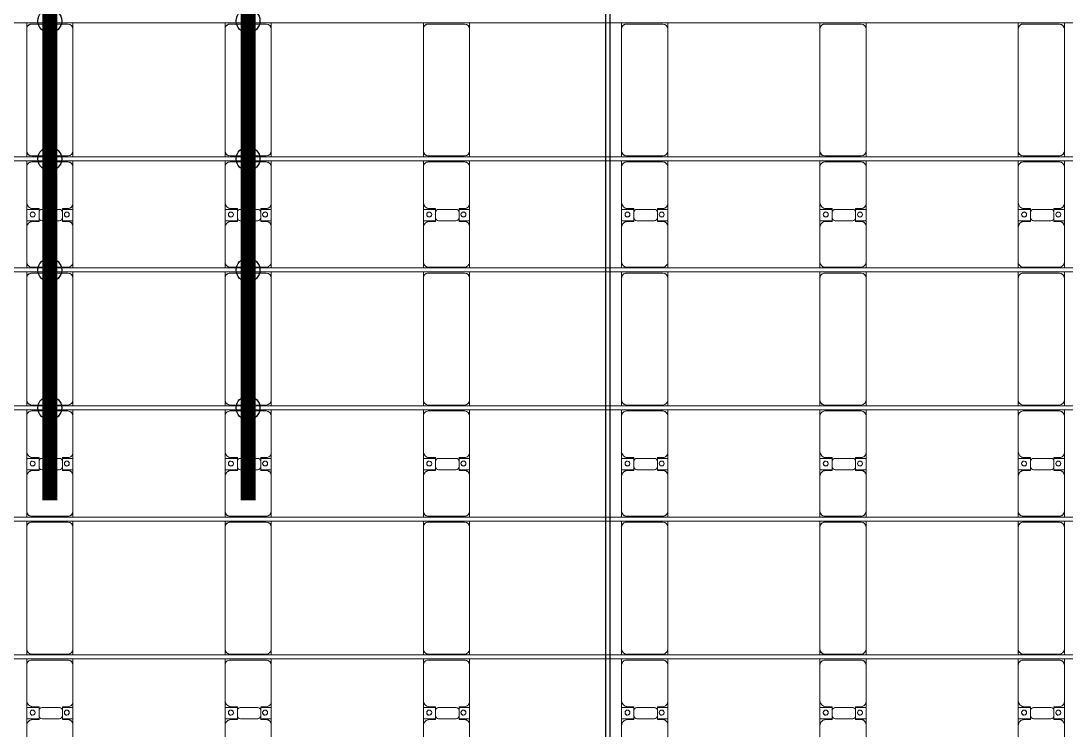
# Model space of a CAD drawing. Header units: millimetres. Extents: x -147246 to 112336, y -213734 to -86506.
# Drawn here: x -116406 to -105864, y -110382 to -103235 of the extents above; entities that cross this region are included whole.
import ezdxf

# ---------------------------------------------------------------- set-up
doc = ezdxf.new("R2010")
doc.units = ezdxf.units.MM
doc.layers.add('A-GENM', color=13, linetype='Continuous', lineweight=9)
doc.layers.add('S-BEAM', color=12, linetype='Continuous', lineweight=9)
doc.layers.add('GC-HOP 40x60 GIA CUONG', color=1, linetype='Continuous')

# ---------------------------------------------------------------- blocks, each defined once
blk = doc.blocks.new('Dai phao do pin - DẢI PHAO ĐỠ PIN-29796-BỐ TRÍ KHUNG KẾT CẤU BÈ PIN 05')
at = {"layer": 'A-GENM', "color": 7}
for p, q in [((6849, 223), (6910, 223)), ((8140, 223), (6910, 223)), ((8140, 223), (8199, 223)), ((8239, 223), (8300, 223)), ((8670, 223), (8300, 223)), ((8670, 223), (8842, 223)), ((8728, 223), (8900, 223)), ((8728, 118), (8728, 223)), ((8842, 223), (8842, 118)), ((9260, 223), (8900, 223)), ((9260, 223), (9319, 223)), ((9359, 223), (9420, 223)), ((10650, 223), (9420, 223)), ((10650, 223), (10709, 223)), ((10749, 223), (10810, 223)), ((11180, 223), (10810, 223)), ((11180, 223), (11352, 223)), ((11238, 223), (11410, 223)), ((11238, 118), (11238, 223)), ((11352, 223), (11352, 118)), ((11770, 223), (11410, 223)), ((11770, 223), (11829, 223)), ((11869, 223), (11930, 223)), ((13160, 223), (11930, 223)), ((13160, 223), (13219, 223)), ((13259, 223), (13320, 223)), ((13690, 223), (13320, 223)), ((13690, 223), (13862, 223)), ((13748, 223), (13920, 223)), ((13748, 118), (13748, 223)), ((13862, 223), (13862, 118)), ((14280, 223), (13920, 223)), ((6860, 173), (6860, -192)), ((8190, -192), (8190, 173)), ((8250, 173), (8250, -192)), ((8720, 118), (8720, 173)), ((8812, 118), (8720, 118)), ((8850, 118), (8758, 118)), ((8850, 173), (8850, 118)), ((9310, -192), (9310, 173)), ((9370, 173), (9370, -192)), ((10700, -192), (10700, 173)), ((10760, 173), (10760, -192)), ((11230, 118), (11230, 173)), ((11322, 118), (11230, 118)), ((11360, 118), (11268, 118)), ((11360, 173), (11360, 118)), ((11820, -192), (11820, 173)), ((11880, 173), (11880, -192)), ((13210, -192), (13210, 173)), ((13270, 173), (13270, -192)), ((13740, 118), (13740, 173)), ((13832, 118), (13740, 118)), ((13870, 118), (13778, 118)), ((13870, 173), (13870, 118)), ((8728, 88), (8728, -88)), ((8842, -88), (8842, 88)), ((11238, 88), (11238, -88)), ((11352, -88), (11352, 88)), ((13748, 88), (13748, -88)), ((13862, -88), (13862, 88)), ((8720, -182), (8720, -118)), ((8720, -118), (8812, -118)), ((8728, -242), (8728, -118)), ((8758, -118), (8850, -118)), ((8842, -118), (8842, -242)), ((8850, -118), (8850, -182)), ((11230, -182), (11230, -118)), ((11230, -118), (11322, -118)), ((11238, -242), (11238, -118)), ((11268, -118), (11360, -118)), ((11352, -118), (11352, -242)), ((11360, -118), (11360, -182)), ((13740, -182), (13740, -118)), ((13740, -118), (13832, -118)), ((13748, -242), (13748, -118)), ((13778, -118), (13870, -118)), ((13862, -118), (13862, -242)), ((13870, -118), (13870, -182)), ((6910, -242), (6849, -242)), ((6910, -242), (8140, -242)), ((8199, -242), (8140, -242)), ((8300, -242), (8239, -242)), ((8300, -242), (8660, -242)), ((8842, -242), (8660, -242)), ((8910, -242), (8728, -242)), ((8910, -242), (9260, -242)), ((9319, -242), (9260, -242)), ((9420, -242), (9359, -242)), ((9420, -242), (10650, -242)), ((10709, -242), (10650, -242)), ((10810, -242), (10749, -242)), ((10810, -242), (11170, -242)), ((11352, -242), (11170, -242)), ((11420, -242), (11238, -242)), ((11420, -242), (11770, -242)), ((11829, -242), (11770, -242)), ((11930, -242), (11869, -242)), ((11930, -242), (13160, -242)), ((13219, -242), (13160, -242)), ((13320, -242), (13259, -242)), ((13320, -242), (13680, -242)), ((13862, -242), (13680, -242)), ((13930, -242), (13748, -242)), ((13930, -242), (14280, -242))]:
    blk.add_line(p, q, dxfattribs=at)
for centre, radius, start, end in [((6910, 173), 50, 90, 180), ((6910, 173), 50, 90, 180), ((8140, 173), 50, 0, 90), ((8140, 173), 50, 45, 90), ((8300, 173), 50, 90, 180), ((8670, 173), 50, 0, 90), ((8900, 173), 50, 90, 180), ((9260, 173), 50, 360, 90), ((9420, 173), 50, 90, 180), ((9420, 173), 50, 90, 180), ((10650, 173), 50, 0, 90), ((10650, 173), 50, 45, 90), ((10810, 173), 50, 90, 180), ((11180, 173), 50, 360, 90), ((11410, 173), 50, 90, 180), ((11770, 173), 50, 0, 90), ((11930, 173), 50, 90, 180), ((11930, 173), 50, 90, 180), ((13160, 173), 50, 0, 90), ((13160, 173), 50, 45, 90), ((13320, 173), 50, 90, 180), ((13690, 173), 50, 360, 90), ((13920, 173), 50, 90, 180), ((8300, 173), 50, 135, 180), ((8670, 173), 50, 0, 45), ((8758, 88), 30, 90, 180), ((8779, 162), 25, 0, 180), ((8779, 162), 25, 180, 360), ((8781, 162), 25, 0, 180), ((8781, 162), 25, 180, 360), ((8812, 88), 30, 0, 90), ((8900, 173), 50, 135, 180), ((9260, 173), 50, 0, 45), ((10810, 173), 50, 135, 180), ((11180, 173), 50, 360, 45), ((11268, 88), 30, 90, 180), ((11289, 162), 25, 0, 180), ((11289, 162), 25, 180, 0), ((11291, 162), 25, 0, 180), ((11291, 162), 25, 180, 0), ((11322, 88), 30, 0, 90), ((11410, 173), 50, 135, 180), ((11770, 173), 50, 0, 45), ((13320, 173), 50, 135, 180), ((13690, 173), 50, 360, 45), ((13778, 88), 30, 90, 180), ((13799, 162), 25, 0, 180), ((13799, 162), 25, 180, 0), ((13801, 162), 25, 360, 180), ((13801, 162), 25, 180, 360), ((13832, 88), 30, 0, 90), ((13920, 173), 50, 135, 180), ((8758, -88), 30, 180, 270), ((8812, -88), 30, 270, 360), ((11268, -88), 30, 180, 270), ((11322, -88), 30, 270, 360), ((13778, -88), 30, 180, 270), ((13832, -88), 30, 270, 0), ((6910, -192), 50, 180, 270), ((6910, -192), 50, 180, 255), ((8140, -192), 50, 270, 0), ((8140, -192), 50, 270, 345), ((8300, -192), 50, 180, 270), ((8300, -192), 50, 180, 225), ((8660, -182), 60, 270, 0), ((8660, -182), 60, 330, 0), ((8779, -183), 25, 0, 180), ((8779, -183), 25, 180, 0), ((8781, -183), 25, 0, 180), ((8781, -183), 25, 180, 0), ((8910, -182), 60, 180, 270), ((8910, -182), 60, 180, 210), ((9260, -192), 50, 270, 360), ((9260, -192), 50, 315, 0), ((9420, -192), 50, 180, 270), ((9420, -192), 50, 180, 255), ((10650, -192), 50, 270, 0), ((10650, -192), 50, 270, 345), ((10810, -192), 50, 180, 270), ((10810, -192), 50, 180, 225), ((11170, -182), 60, 270, 360), ((11170, -182), 60, 330, 360), ((11289, -183), 25, 360, 180), ((11289, -183), 25, 180, 0), ((11291, -183), 25, 360, 180), ((11291, -183), 25, 180, 360), ((11420, -182), 60, 180, 270), ((11420, -182), 60, 180, 210), ((11770, -192), 50, 270, 0), ((11770, -192), 50, 315, 0), ((11930, -192), 50, 180, 270), ((11930, -192), 50, 180, 255), ((13160, -192), 50, 270, 0), ((13160, -192), 50, 270, 345), ((13320, -192), 50, 180, 270), ((13320, -192), 50, 180, 225), ((13680, -182), 60, 270, 360), ((13680, -182), 60, 330, 360), ((13799, -183), 25, 0, 180), ((13799, -183), 25, 180, 0), ((13801, -183), 25, 360, 180), ((13801, -183), 25, 180, 0), ((13930, -182), 60, 180, 270), ((13930, -182), 60, 180, 210)]:
    blk.add_arc(centre, radius, start, end, dxfattribs=at)
blk = doc.blocks.new('Dai phao do pin - DẢI PHAO ĐỠ PIN-29827-BỐ TRÍ KHUNG KẾT CẤU BÈ PIN 05')
at = {"layer": 'A-GENM', "color": 7}
for p, q in [((6849, 223), (6910, 223)), ((8140, 223), (6910, 223)), ((8140, 223), (8199, 223)), ((8239, 223), (8300, 223)), ((8670, 223), (8300, 223)), ((8670, 223), (8842, 223)), ((8728, 223), (8900, 223)), ((8728, 118), (8728, 223)), ((8842, 223), (8842, 118)), ((9260, 223), (8900, 223)), ((9260, 223), (9319, 223)), ((9359, 223), (9420, 223)), ((10650, 223), (9420, 223)), ((10650, 223), (10709, 223)), ((10749, 223), (10810, 223)), ((11180, 223), (10810, 223)), ((11180, 223), (11352, 223)), ((11238, 223), (11410, 223)), ((11238, 118), (11238, 223)), ((11352, 223), (11352, 118)), ((11770, 223), (11410, 223)), ((11770, 223), (11829, 223)), ((11869, 223), (11930, 223)), ((13160, 223), (11930, 223)), ((13160, 223), (13219, 223)), ((13259, 223), (13320, 223)), ((13690, 223), (13320, 223)), ((13690, 223), (13862, 223)), ((13748, 223), (13920, 223)), ((13748, 118), (13748, 223)), ((13862, 223), (13862, 118)), ((14280, 223), (13920, 223)), ((6860, 173), (6860, -192)), ((8190, -192), (8190, 173)), ((8250, 173), (8250, -192)), ((8720, 118), (8720, 173)), ((8812, 118), (8720, 118)), ((8850, 118), (8758, 118)), ((8850, 173), (8850, 118)), ((9310, -192), (9310, 173)), ((9370, 173), (9370, -192)), ((10700, -192), (10700, 173)), ((10760, 173), (10760, -192)), ((11230, 118), (11230, 173)), ((11322, 118), (11230, 118)), ((11360, 118), (11268, 118)), ((11360, 173), (11360, 118)), ((11820, -192), (11820, 173)), ((11880, 173), (11880, -192)), ((13210, -192), (13210, 173)), ((13270, 173), (13270, -192)), ((13740, 118), (13740, 173)), ((13832, 118), (13740, 118)), ((13870, 118), (13778, 118)), ((13870, 173), (13870, 118)), ((8728, 88), (8728, -88)), ((8842, -88), (8842, 88)), ((11238, 88), (11238, -88)), ((11352, -88), (11352, 88)), ((13748, 88), (13748, -88)), ((13862, -88), (13862, 88)), ((8720, -182), (8720, -118)), ((8720, -118), (8812, -118)), ((8728, -242), (8728, -118)), ((8758, -118), (8850, -118)), ((8842, -118), (8842, -242)), ((8850, -118), (8850, -182)), ((11230, -182), (11230, -118)), ((11230, -118), (11322, -118)), ((11238, -242), (11238, -118)), ((11268, -118), (11360, -118)), ((11352, -118), (11352, -242)), ((11360, -118), (11360, -182)), ((13740, -182), (13740, -118)), ((13740, -118), (13832, -118)), ((13748, -242), (13748, -118)), ((13778, -118), (13870, -118)), ((13862, -118), (13862, -242)), ((13870, -118), (13870, -182)), ((6910, -242), (6849, -242)), ((6910, -242), (8140, -242)), ((8199, -242), (8140, -242)), ((8300, -242), (8239, -242)), ((8300, -242), (8660, -242)), ((8842, -242), (8660, -242)), ((8910, -242), (8728, -242)), ((8910, -242), (9260, -242)), ((9319, -242), (9260, -242)), ((9420, -242), (9359, -242)), ((9420, -242), (10650, -242)), ((10709, -242), (10650, -242)), ((10810, -242), (10749, -242)), ((10810, -242), (11170, -242)), ((11352, -242), (11170, -242)), ((11420, -242), (11238, -242)), ((11420, -242), (11770, -242)), ((11829, -242), (11770, -242)), ((11930, -242), (11869, -242)), ((11930, -242), (13160, -242)), ((13219, -242), (13160, -242)), ((13320, -242), (13259, -242)), ((13320, -242), (13680, -242)), ((13862, -242), (13680, -242)), ((13930, -242), (13748, -242)), ((13930, -242), (14280, -242))]:
    blk.add_line(p, q, dxfattribs=at)
for centre, radius, start, end in [((6910, 173), 50, 90, 180), ((6910, 173), 50, 90, 180), ((8140, 173), 50, 0, 90), ((8140, 173), 50, 45, 90), ((8300, 173), 50, 90, 180), ((8670, 173), 50, 0, 90), ((8900, 173), 50, 90, 180), ((9260, 173), 50, 360, 90), ((9420, 173), 50, 90, 180), ((9420, 173), 50, 90, 180), ((10650, 173), 50, 0, 90), ((10650, 173), 50, 45, 90), ((10810, 173), 50, 90, 180), ((11180, 173), 50, 360, 90), ((11410, 173), 50, 90, 180), ((11770, 173), 50, 0, 90), ((11930, 173), 50, 90, 180), ((11930, 173), 50, 90, 180), ((13160, 173), 50, 0, 90), ((13160, 173), 50, 45, 90), ((13320, 173), 50, 90, 180), ((13690, 173), 50, 360, 90), ((13920, 173), 50, 90, 180), ((8300, 173), 50, 135, 180), ((8670, 173), 50, 0, 45), ((8758, 88), 30, 90, 180), ((8779, 162), 25, 0, 180), ((8779, 162), 25, 180, 360), ((8781, 162), 25, 0, 180), ((8781, 162), 25, 180, 360), ((8812, 88), 30, 0, 90), ((8900, 173), 50, 135, 180), ((9260, 173), 50, 0, 45), ((10810, 173), 50, 135, 180), ((11180, 173), 50, 360, 45), ((11268, 88), 30, 90, 180), ((11289, 162), 25, 0, 180), ((11289, 162), 25, 180, 0), ((11291, 162), 25, 0, 180), ((11291, 162), 25, 180, 0), ((11322, 88), 30, 0, 90), ((11410, 173), 50, 135, 180), ((11770, 173), 50, 0, 45), ((13320, 173), 50, 135, 180), ((13690, 173), 50, 360, 45), ((13778, 88), 30, 90, 180), ((13799, 162), 25, 0, 180), ((13799, 162), 25, 180, 0), ((13801, 162), 25, 360, 180), ((13801, 162), 25, 180, 360), ((13832, 88), 30, 0, 90), ((13920, 173), 50, 135, 180), ((8758, -88), 30, 180, 270), ((8812, -88), 30, 270, 360), ((11268, -88), 30, 180, 270), ((11322, -88), 30, 270, 360), ((13778, -88), 30, 180, 270), ((13832, -88), 30, 270, 0), ((6910, -192), 50, 180, 270), ((6910, -192), 50, 180, 255), ((8140, -192), 50, 270, 0), ((8140, -192), 50, 270, 345), ((8300, -192), 50, 180, 270), ((8300, -192), 50, 180, 225), ((8660, -182), 60, 270, 0), ((8660, -182), 60, 330, 0), ((8779, -183), 25, 0, 180), ((8779, -183), 25, 180, 0), ((8781, -183), 25, 0, 180), ((8781, -183), 25, 180, 0), ((8910, -182), 60, 180, 270), ((8910, -182), 60, 180, 210), ((9260, -192), 50, 270, 360), ((9260, -192), 50, 315, 0), ((9420, -192), 50, 180, 270), ((9420, -192), 50, 180, 255), ((10650, -192), 50, 270, 0), ((10650, -192), 50, 270, 345), ((10810, -192), 50, 180, 270), ((10810, -192), 50, 180, 225), ((11170, -182), 60, 270, 360), ((11170, -182), 60, 330, 360), ((11289, -183), 25, 360, 180), ((11289, -183), 25, 180, 0), ((11291, -183), 25, 360, 180), ((11291, -183), 25, 180, 360), ((11420, -182), 60, 180, 270), ((11420, -182), 60, 180, 210), ((11770, -192), 50, 270, 0), ((11770, -192), 50, 315, 0), ((11930, -192), 50, 180, 270), ((11930, -192), 50, 180, 255), ((13160, -192), 50, 270, 0), ((13160, -192), 50, 270, 345), ((13320, -192), 50, 180, 270), ((13320, -192), 50, 180, 225), ((13680, -182), 60, 270, 360), ((13680, -182), 60, 330, 360), ((13799, -183), 25, 0, 180), ((13799, -183), 25, 180, 0), ((13801, -183), 25, 360, 180), ((13801, -183), 25, 180, 0), ((13930, -182), 60, 180, 270), ((13930, -182), 60, 180, 210)]:
    blk.add_arc(centre, radius, start, end, dxfattribs=at)
blk = doc.blocks.new('Dai phao do pin - DẢI PHAO ĐỠ PIN-29858-BỐ TRÍ KHUNG KẾT CẤU BÈ PIN 05')
at = {"layer": 'A-GENM', "color": 7}
for p, q in [((6849, 223), (6910, 223)), ((8140, 223), (6910, 223)), ((8140, 223), (8199, 223)), ((8239, 223), (8300, 223)), ((8670, 223), (8300, 223)), ((8670, 223), (8842, 223)), ((8728, 223), (8900, 223)), ((8728, 118), (8728, 223)), ((8842, 223), (8842, 118)), ((9260, 223), (8900, 223)), ((9260, 223), (9319, 223)), ((9359, 223), (9420, 223)), ((10650, 223), (9420, 223)), ((10650, 223), (10709, 223)), ((10749, 223), (10810, 223)), ((11180, 223), (10810, 223)), ((11180, 223), (11352, 223)), ((11238, 223), (11410, 223)), ((11238, 118), (11238, 223)), ((11352, 223), (11352, 118)), ((11770, 223), (11410, 223)), ((11770, 223), (11829, 223)), ((11869, 223), (11930, 223)), ((13160, 223), (11930, 223)), ((13160, 223), (13219, 223)), ((13259, 223), (13320, 223)), ((13690, 223), (13320, 223)), ((13690, 223), (13862, 223)), ((13748, 223), (13920, 223)), ((13748, 118), (13748, 223)), ((13862, 223), (13862, 118)), ((14280, 223), (13920, 223)), ((6860, 173), (6860, -192)), ((8190, -192), (8190, 173)), ((8250, 173), (8250, -192)), ((8720, 118), (8720, 173)), ((8812, 118), (8720, 118)), ((8850, 118), (8758, 118)), ((8850, 173), (8850, 118)), ((9310, -192), (9310, 173)), ((9370, 173), (9370, -192)), ((10700, -192), (10700, 173)), ((10760, 173), (10760, -192)), ((11230, 118), (11230, 173)), ((11322, 118), (11230, 118)), ((11360, 118), (11268, 118)), ((11360, 173), (11360, 118)), ((11820, -192), (11820, 173)), ((11880, 173), (11880, -192)), ((13210, -192), (13210, 173)), ((13270, 173), (13270, -192)), ((13740, 118), (13740, 173)), ((13832, 118), (13740, 118)), ((13870, 118), (13778, 118)), ((13870, 173), (13870, 118)), ((8728, 88), (8728, -88)), ((8842, -88), (8842, 88)), ((11238, 88), (11238, -88)), ((11352, -88), (11352, 88)), ((13748, 88), (13748, -88)), ((13862, -88), (13862, 88)), ((8720, -182), (8720, -118)), ((8720, -118), (8812, -118)), ((8728, -242), (8728, -118)), ((8758, -118), (8850, -118)), ((8842, -118), (8842, -242)), ((8850, -118), (8850, -182)), ((11230, -182), (11230, -118)), ((11230, -118), (11322, -118)), ((11238, -242), (11238, -118)), ((11268, -118), (11360, -118)), ((11352, -118), (11352, -242)), ((11360, -118), (11360, -182)), ((13740, -182), (13740, -118)), ((13740, -118), (13832, -118)), ((13748, -242), (13748, -118)), ((13778, -118), (13870, -118)), ((13862, -118), (13862, -242)), ((13870, -118), (13870, -182)), ((6910, -242), (6849, -242)), ((6910, -242), (8140, -242)), ((8199, -242), (8140, -242)), ((8300, -242), (8239, -242)), ((8300, -242), (8660, -242)), ((8842, -242), (8660, -242)), ((8910, -242), (8728, -242)), ((8910, -242), (9260, -242)), ((9319, -242), (9260, -242)), ((9420, -242), (9359, -242)), ((9420, -242), (10650, -242)), ((10709, -242), (10650, -242)), ((10810, -242), (10749, -242)), ((10810, -242), (11170, -242)), ((11352, -242), (11170, -242)), ((11420, -242), (11238, -242)), ((11420, -242), (11770, -242)), ((11829, -242), (11770, -242)), ((11930, -242), (11869, -242)), ((11930, -242), (13160, -242)), ((13219, -242), (13160, -242)), ((13320, -242), (13259, -242)), ((13320, -242), (13680, -242)), ((13862, -242), (13680, -242)), ((13930, -242), (13748, -242)), ((13930, -242), (14280, -242))]:
    blk.add_line(p, q, dxfattribs=at)
for centre, radius, start, end in [((6910, 173), 50, 90, 180), ((6910, 173), 50, 90, 180), ((8140, 173), 50, 0, 90), ((8140, 173), 50, 45, 90), ((8300, 173), 50, 90, 180), ((8670, 173), 50, 0, 90), ((8900, 173), 50, 90, 180), ((9260, 173), 50, 360, 90), ((9420, 173), 50, 90, 180), ((9420, 173), 50, 90, 180), ((10650, 173), 50, 0, 90), ((10650, 173), 50, 45, 90), ((10810, 173), 50, 90, 180), ((11180, 173), 50, 360, 90), ((11410, 173), 50, 90, 180), ((11770, 173), 50, 0, 90), ((11930, 173), 50, 90, 180), ((11930, 173), 50, 90, 180), ((13160, 173), 50, 0, 90), ((13160, 173), 50, 45, 90), ((13320, 173), 50, 90, 180), ((13690, 173), 50, 360, 90), ((13920, 173), 50, 90, 180), ((8300, 173), 50, 135, 180), ((8670, 173), 50, 0, 45), ((8758, 88), 30, 90, 180), ((8779, 162), 25, 0, 180), ((8779, 162), 25, 180, 360), ((8781, 162), 25, 0, 180), ((8781, 162), 25, 180, 360), ((8812, 88), 30, 0, 90), ((8900, 173), 50, 135, 180), ((9260, 173), 50, 0, 45), ((10810, 173), 50, 135, 180), ((11180, 173), 50, 360, 45), ((11268, 88), 30, 90, 180), ((11289, 162), 25, 0, 180), ((11289, 162), 25, 180, 0), ((11291, 162), 25, 0, 180), ((11291, 162), 25, 180, 0), ((11322, 88), 30, 0, 90), ((11410, 173), 50, 135, 180), ((11770, 173), 50, 0, 45), ((13320, 173), 50, 135, 180), ((13690, 173), 50, 360, 45), ((13778, 88), 30, 90, 180), ((13799, 162), 25, 0, 180), ((13799, 162), 25, 180, 0), ((13801, 162), 25, 360, 180), ((13801, 162), 25, 180, 360), ((13832, 88), 30, 0, 90), ((13920, 173), 50, 135, 180), ((8758, -88), 30, 180, 270), ((8812, -88), 30, 270, 360), ((11268, -88), 30, 180, 270), ((11322, -88), 30, 270, 360), ((13778, -88), 30, 180, 270), ((13832, -88), 30, 270, 0), ((6910, -192), 50, 180, 270), ((6910, -192), 50, 180, 255), ((8140, -192), 50, 270, 0), ((8140, -192), 50, 270, 345), ((8300, -192), 50, 180, 270), ((8300, -192), 50, 180, 225), ((8660, -182), 60, 270, 0), ((8660, -182), 60, 330, 0), ((8779, -183), 25, 0, 180), ((8779, -183), 25, 180, 0), ((8781, -183), 25, 0, 180), ((8781, -183), 25, 180, 0), ((8910, -182), 60, 180, 270), ((8910, -182), 60, 180, 210), ((9260, -192), 50, 270, 360), ((9260, -192), 50, 315, 0), ((9420, -192), 50, 180, 270), ((9420, -192), 50, 180, 255), ((10650, -192), 50, 270, 0), ((10650, -192), 50, 270, 345), ((10810, -192), 50, 180, 270), ((10810, -192), 50, 180, 225), ((11170, -182), 60, 270, 360), ((11170, -182), 60, 330, 360), ((11289, -183), 25, 360, 180), ((11289, -183), 25, 180, 0), ((11291, -183), 25, 360, 180), ((11291, -183), 25, 180, 360), ((11420, -182), 60, 180, 270), ((11420, -182), 60, 180, 210), ((11770, -192), 50, 270, 0), ((11770, -192), 50, 315, 0), ((11930, -192), 50, 180, 270), ((11930, -192), 50, 180, 255), ((13160, -192), 50, 270, 0), ((13160, -192), 50, 270, 345), ((13320, -192), 50, 180, 270), ((13320, -192), 50, 180, 225), ((13680, -182), 60, 270, 360), ((13680, -182), 60, 330, 360), ((13799, -183), 25, 0, 180), ((13799, -183), 25, 180, 0), ((13801, -183), 25, 360, 180), ((13801, -183), 25, 180, 0), ((13930, -182), 60, 180, 270), ((13930, -182), 60, 180, 210)]:
    blk.add_arc(centre, radius, start, end, dxfattribs=at)
blk = doc.blocks.new('Dai phao do pin - DẢI PHAO ĐỠ PIN-29889-BỐ TRÍ KHUNG KẾT CẤU BÈ PIN 05')
at = {"layer": 'A-GENM', "color": 7}
for p, q in [((6849, 223), (6910, 223)), ((8140, 223), (6910, 223)), ((8140, 223), (8199, 223)), ((8239, 223), (8300, 223)), ((8670, 223), (8300, 223)), ((8670, 223), (8842, 223)), ((8728, 223), (8900, 223)), ((8728, 118), (8728, 223)), ((8842, 223), (8842, 118)), ((9260, 223), (8900, 223)), ((9260, 223), (9319, 223)), ((9359, 223), (9420, 223)), ((10650, 223), (9420, 223)), ((10650, 223), (10709, 223)), ((10749, 223), (10810, 223)), ((11180, 223), (10810, 223)), ((11180, 223), (11352, 223)), ((11238, 223), (11410, 223)), ((11238, 118), (11238, 223)), ((11352, 223), (11352, 118)), ((11770, 223), (11410, 223)), ((11770, 223), (11829, 223)), ((11869, 223), (11930, 223)), ((13160, 223), (11930, 223)), ((13160, 223), (13219, 223)), ((13259, 223), (13320, 223)), ((13690, 223), (13320, 223)), ((13690, 223), (13862, 223)), ((13748, 223), (13920, 223)), ((13748, 118), (13748, 223)), ((13862, 223), (13862, 118)), ((14280, 223), (13920, 223)), ((6860, 173), (6860, -192)), ((8190, -192), (8190, 173)), ((8250, 173), (8250, -192)), ((8720, 118), (8720, 173)), ((8812, 118), (8720, 118)), ((8850, 118), (8758, 118)), ((8850, 173), (8850, 118)), ((9310, -192), (9310, 173)), ((9370, 173), (9370, -192)), ((10700, -192), (10700, 173)), ((10760, 173), (10760, -192)), ((11230, 118), (11230, 173)), ((11322, 118), (11230, 118)), ((11360, 118), (11268, 118)), ((11360, 173), (11360, 118)), ((11820, -192), (11820, 173)), ((11880, 173), (11880, -192)), ((13210, -192), (13210, 173)), ((13270, 173), (13270, -192)), ((13740, 118), (13740, 173)), ((13832, 118), (13740, 118)), ((13870, 118), (13778, 118)), ((13870, 173), (13870, 118)), ((8728, 88), (8728, -88)), ((8842, -88), (8842, 88)), ((11238, 88), (11238, -88)), ((11352, -88), (11352, 88)), ((13748, 88), (13748, -88)), ((13862, -88), (13862, 88)), ((8720, -182), (8720, -118)), ((8720, -118), (8812, -118)), ((8728, -242), (8728, -118)), ((8758, -118), (8850, -118)), ((8842, -118), (8842, -242)), ((8850, -118), (8850, -182)), ((11230, -182), (11230, -118)), ((11230, -118), (11322, -118)), ((11238, -242), (11238, -118)), ((11268, -118), (11360, -118)), ((11352, -118), (11352, -242)), ((11360, -118), (11360, -182)), ((13740, -182), (13740, -118)), ((13740, -118), (13832, -118)), ((13748, -242), (13748, -118)), ((13778, -118), (13870, -118)), ((13862, -118), (13862, -242)), ((13870, -118), (13870, -182)), ((6910, -242), (6849, -242)), ((6910, -242), (8140, -242)), ((8199, -242), (8140, -242)), ((8300, -242), (8239, -242)), ((8300, -242), (8660, -242)), ((8842, -242), (8660, -242)), ((8910, -242), (8728, -242)), ((8910, -242), (9260, -242)), ((9319, -242), (9260, -242)), ((9420, -242), (9359, -242)), ((9420, -242), (10650, -242)), ((10709, -242), (10650, -242)), ((10810, -242), (10749, -242)), ((10810, -242), (11170, -242)), ((11352, -242), (11170, -242)), ((11420, -242), (11238, -242)), ((11420, -242), (11770, -242)), ((11829, -242), (11770, -242)), ((11930, -242), (11869, -242)), ((11930, -242), (13160, -242)), ((13219, -242), (13160, -242)), ((13320, -242), (13259, -242)), ((13320, -242), (13680, -242)), ((13862, -242), (13680, -242)), ((13930, -242), (13748, -242)), ((13930, -242), (14280, -242))]:
    blk.add_line(p, q, dxfattribs=at)
for centre, radius, start, end in [((6910, 173), 50, 90, 180), ((6910, 173), 50, 90, 180), ((8140, 173), 50, 0, 90), ((8140, 173), 50, 45, 90), ((8300, 173), 50, 90, 180), ((8670, 173), 50, 0, 90), ((8900, 173), 50, 90, 180), ((9260, 173), 50, 360, 90), ((9420, 173), 50, 90, 180), ((9420, 173), 50, 90, 180), ((10650, 173), 50, 0, 90), ((10650, 173), 50, 45, 90), ((10810, 173), 50, 90, 180), ((11180, 173), 50, 360, 90), ((11410, 173), 50, 90, 180), ((11770, 173), 50, 0, 90), ((11930, 173), 50, 90, 180), ((11930, 173), 50, 90, 180), ((13160, 173), 50, 0, 90), ((13160, 173), 50, 45, 90), ((13320, 173), 50, 90, 180), ((13690, 173), 50, 360, 90), ((13920, 173), 50, 90, 180), ((8300, 173), 50, 135, 180), ((8670, 173), 50, 0, 45), ((8758, 88), 30, 90, 180), ((8779, 162), 25, 0, 180), ((8779, 162), 25, 180, 360), ((8781, 162), 25, 0, 180), ((8781, 162), 25, 180, 360), ((8812, 88), 30, 0, 90), ((8900, 173), 50, 135, 180), ((9260, 173), 50, 0, 45), ((10810, 173), 50, 135, 180), ((11180, 173), 50, 360, 45), ((11268, 88), 30, 90, 180), ((11289, 162), 25, 0, 180), ((11289, 162), 25, 180, 0), ((11291, 162), 25, 0, 180), ((11291, 162), 25, 180, 0), ((11322, 88), 30, 0, 90), ((11410, 173), 50, 135, 180), ((11770, 173), 50, 0, 45), ((13320, 173), 50, 135, 180), ((13690, 173), 50, 360, 45), ((13778, 88), 30, 90, 180), ((13799, 162), 25, 0, 180), ((13799, 162), 25, 180, 0), ((13801, 162), 25, 360, 180), ((13801, 162), 25, 180, 360), ((13832, 88), 30, 0, 90), ((13920, 173), 50, 135, 180), ((8758, -88), 30, 180, 270), ((8812, -88), 30, 270, 360), ((11268, -88), 30, 180, 270), ((11322, -88), 30, 270, 360), ((13778, -88), 30, 180, 270), ((13832, -88), 30, 270, 0), ((6910, -192), 50, 180, 270), ((6910, -192), 50, 180, 255), ((8140, -192), 50, 270, 0), ((8140, -192), 50, 270, 345), ((8300, -192), 50, 180, 270), ((8300, -192), 50, 180, 225), ((8660, -182), 60, 270, 0), ((8660, -182), 60, 330, 0), ((8779, -183), 25, 0, 180), ((8779, -183), 25, 180, 0), ((8781, -183), 25, 0, 180), ((8781, -183), 25, 180, 0), ((8910, -182), 60, 180, 270), ((8910, -182), 60, 180, 210), ((9260, -192), 50, 270, 360), ((9260, -192), 50, 315, 0), ((9420, -192), 50, 180, 270), ((9420, -192), 50, 180, 255), ((10650, -192), 50, 270, 0), ((10650, -192), 50, 270, 345), ((10810, -192), 50, 180, 270), ((10810, -192), 50, 180, 225), ((11170, -182), 60, 270, 360), ((11170, -182), 60, 330, 360), ((11289, -183), 25, 360, 180), ((11289, -183), 25, 180, 0), ((11291, -183), 25, 360, 180), ((11291, -183), 25, 180, 360), ((11420, -182), 60, 180, 270), ((11420, -182), 60, 180, 210), ((11770, -192), 50, 270, 0), ((11770, -192), 50, 315, 0), ((11930, -192), 50, 180, 270), ((11930, -192), 50, 180, 255), ((13160, -192), 50, 270, 0), ((13160, -192), 50, 270, 345), ((13320, -192), 50, 180, 270), ((13320, -192), 50, 180, 225), ((13680, -182), 60, 270, 360), ((13680, -182), 60, 330, 360), ((13799, -183), 25, 0, 180), ((13799, -183), 25, 180, 0), ((13801, -183), 25, 360, 180), ((13801, -183), 25, 180, 0), ((13930, -182), 60, 180, 270), ((13930, -182), 60, 180, 210)]:
    blk.add_arc(centre, radius, start, end, dxfattribs=at)
blk = doc.blocks.new('Dai phao do pin - DẢI PHAO ĐỠ PIN-29920-BỐ TRÍ KHUNG KẾT CẤU BÈ PIN 05')
at = {"layer": 'A-GENM', "color": 7}
for p, q in [((6849, 223), (6910, 223)), ((8140, 223), (6910, 223)), ((8140, 223), (8199, 223)), ((8239, 223), (8300, 223)), ((8670, 223), (8300, 223)), ((8670, 223), (8842, 223)), ((8728, 223), (8900, 223)), ((8728, 118), (8728, 223)), ((8842, 223), (8842, 118)), ((9260, 223), (8900, 223)), ((9260, 223), (9319, 223)), ((9359, 223), (9420, 223)), ((10650, 223), (9420, 223)), ((10650, 223), (10709, 223)), ((10749, 223), (10810, 223)), ((11180, 223), (10810, 223)), ((11180, 223), (11352, 223)), ((11238, 223), (11410, 223)), ((11238, 118), (11238, 223)), ((11352, 223), (11352, 118)), ((11770, 223), (11410, 223)), ((11770, 223), (11829, 223)), ((11869, 223), (11930, 223)), ((13160, 223), (11930, 223)), ((13160, 223), (13219, 223)), ((13259, 223), (13320, 223)), ((13690, 223), (13320, 223)), ((13690, 223), (13862, 223)), ((13748, 223), (13920, 223)), ((13748, 118), (13748, 223)), ((13862, 223), (13862, 118)), ((14280, 223), (13920, 223)), ((6860, 173), (6860, -192)), ((8190, -192), (8190, 173)), ((8250, 173), (8250, -192)), ((8720, 118), (8720, 173)), ((8812, 118), (8720, 118)), ((8850, 118), (8758, 118)), ((8850, 173), (8850, 118)), ((9310, -192), (9310, 173)), ((9370, 173), (9370, -192)), ((10700, -192), (10700, 173)), ((10760, 173), (10760, -192)), ((11230, 118), (11230, 173)), ((11322, 118), (11230, 118)), ((11360, 118), (11268, 118)), ((11360, 173), (11360, 118)), ((11820, -192), (11820, 173)), ((11880, 173), (11880, -192)), ((13210, -192), (13210, 173)), ((13270, 173), (13270, -192)), ((13740, 118), (13740, 173)), ((13832, 118), (13740, 118)), ((13870, 118), (13778, 118)), ((13870, 173), (13870, 118)), ((8728, 88), (8728, -88)), ((8842, -88), (8842, 88)), ((11238, 88), (11238, -88)), ((11352, -88), (11352, 88)), ((13748, 88), (13748, -88)), ((13862, -88), (13862, 88)), ((8720, -182), (8720, -118)), ((8720, -118), (8812, -118)), ((8728, -242), (8728, -118)), ((8758, -118), (8850, -118)), ((8842, -118), (8842, -242)), ((8850, -118), (8850, -182)), ((11230, -182), (11230, -118)), ((11230, -118), (11322, -118)), ((11238, -242), (11238, -118)), ((11268, -118), (11360, -118)), ((11352, -118), (11352, -242)), ((11360, -118), (11360, -182)), ((13740, -182), (13740, -118)), ((13740, -118), (13832, -118)), ((13748, -242), (13748, -118)), ((13778, -118), (13870, -118)), ((13862, -118), (13862, -242)), ((13870, -118), (13870, -182)), ((6910, -242), (6849, -242)), ((6910, -242), (8140, -242)), ((8199, -242), (8140, -242)), ((8300, -242), (8239, -242)), ((8300, -242), (8660, -242)), ((8842, -242), (8660, -242)), ((8910, -242), (8728, -242)), ((8910, -242), (9260, -242)), ((9319, -242), (9260, -242)), ((9420, -242), (9359, -242)), ((9420, -242), (10650, -242)), ((10709, -242), (10650, -242)), ((10810, -242), (10749, -242)), ((10810, -242), (11170, -242)), ((11352, -242), (11170, -242)), ((11420, -242), (11238, -242)), ((11420, -242), (11770, -242)), ((11829, -242), (11770, -242)), ((11930, -242), (11869, -242)), ((11930, -242), (13160, -242)), ((13219, -242), (13160, -242)), ((13320, -242), (13259, -242)), ((13320, -242), (13680, -242)), ((13862, -242), (13680, -242)), ((13930, -242), (13748, -242)), ((13930, -242), (14280, -242))]:
    blk.add_line(p, q, dxfattribs=at)
for centre, radius, start, end in [((6910, 173), 50, 90, 180), ((6910, 173), 50, 90, 180), ((8140, 173), 50, 0, 90), ((8140, 173), 50, 45, 90), ((8300, 173), 50, 90, 180), ((8670, 173), 50, 0, 90), ((8900, 173), 50, 90, 180), ((9260, 173), 50, 360, 90), ((9420, 173), 50, 90, 180), ((9420, 173), 50, 90, 180), ((10650, 173), 50, 0, 90), ((10650, 173), 50, 45, 90), ((10810, 173), 50, 90, 180), ((11180, 173), 50, 360, 90), ((11410, 173), 50, 90, 180), ((11770, 173), 50, 0, 90), ((11930, 173), 50, 90, 180), ((11930, 173), 50, 90, 180), ((13160, 173), 50, 0, 90), ((13160, 173), 50, 45, 90), ((13320, 173), 50, 90, 180), ((13690, 173), 50, 360, 90), ((13920, 173), 50, 90, 180), ((8300, 173), 50, 135, 180), ((8670, 173), 50, 0, 45), ((8758, 88), 30, 90, 180), ((8779, 162), 25, 0, 180), ((8779, 162), 25, 180, 360), ((8781, 162), 25, 0, 180), ((8781, 162), 25, 180, 360), ((8812, 88), 30, 0, 90), ((8900, 173), 50, 135, 180), ((9260, 173), 50, 0, 45), ((10810, 173), 50, 135, 180), ((11180, 173), 50, 360, 45), ((11268, 88), 30, 90, 180), ((11289, 162), 25, 0, 180), ((11289, 162), 25, 180, 0), ((11291, 162), 25, 0, 180), ((11291, 162), 25, 180, 0), ((11322, 88), 30, 0, 90), ((11410, 173), 50, 135, 180), ((11770, 173), 50, 0, 45), ((13320, 173), 50, 135, 180), ((13690, 173), 50, 360, 45), ((13778, 88), 30, 90, 180), ((13799, 162), 25, 0, 180), ((13799, 162), 25, 180, 0), ((13801, 162), 25, 360, 180), ((13801, 162), 25, 180, 360), ((13832, 88), 30, 0, 90), ((13920, 173), 50, 135, 180), ((8758, -88), 30, 180, 270), ((8812, -88), 30, 270, 360), ((11268, -88), 30, 180, 270), ((11322, -88), 30, 270, 360), ((13778, -88), 30, 180, 270), ((13832, -88), 30, 270, 0), ((6910, -192), 50, 180, 270), ((6910, -192), 50, 180, 255), ((8140, -192), 50, 270, 0), ((8140, -192), 50, 270, 341.4725), ((8300, -192), 50, 180, 270), ((8300, -192), 50, 180, 225), ((8660, -182), 60, 270, 0), ((8660, -182), 60, 334.3798, 0), ((8779, -183), 25, 0, 180), ((8779, -183), 25, 180, 0), ((8781, -183), 25, 0, 180), ((8781, -183), 25, 180, 0), ((8910, -182), 60, 180, 270), ((8910, -182), 60, 180, 205.6196), ((9260, -192), 50, 270, 360), ((9260, -192), 50, 315, 0), ((9420, -192), 50, 180, 270), ((9420, -192), 50, 180, 255), ((10650, -192), 50, 270, 0), ((10650, -192), 50, 270, 341.485), ((10810, -192), 50, 180, 270), ((10810, -192), 50, 180, 225), ((11170, -182), 60, 270, 360), ((11170, -182), 60, 334.3902, 360), ((11289, -183), 25, 360, 180), ((11289, -183), 25, 180, 0), ((11291, -183), 25, 360, 180), ((11291, -183), 25, 180, 360), ((11420, -182), 60, 180, 270), ((11420, -182), 60, 180, 205.6092), ((11770, -192), 50, 270, 0), ((11770, -192), 50, 315, 0), ((11930, -192), 50, 180, 270), ((11930, -192), 50, 180, 255), ((13160, -192), 50, 270, 0), ((13160, -192), 50, 270, 341.4975), ((13320, -192), 50, 180, 270), ((13320, -192), 50, 180, 225), ((13680, -182), 60, 270, 360), ((13680, -182), 60, 334.4006, 360), ((13799, -183), 25, 0, 180), ((13799, -183), 25, 180, 0), ((13801, -183), 25, 360, 180), ((13801, -183), 25, 180, 0), ((13930, -182), 60, 180, 270), ((13930, -182), 60, 180, 205.5988)]:
    blk.add_arc(centre, radius, start, end, dxfattribs=at)
blk = doc.blocks.new('Dai phao do pin - DẢI PHAO ĐỠ PIN-29951-BỐ TRÍ KHUNG KẾT CẤU BÈ PIN 05')
at = {"layer": 'A-GENM', "color": 7}
for p, q in [((6849, 223), (6910, 223)), ((8140, 223), (6910, 223)), ((8140, 223), (8199, 223)), ((8239, 223), (8300, 223)), ((8670, 223), (8300, 223)), ((8670, 223), (8842, 223)), ((8728, 223), (8900, 223)), ((8728, 118), (8728, 223)), ((8842, 223), (8842, 118)), ((9260, 223), (8900, 223)), ((9260, 223), (9319, 223)), ((9359, 223), (9420, 223)), ((10650, 223), (9420, 223)), ((10650, 223), (10709, 223)), ((10749, 223), (10810, 223)), ((11180, 223), (10810, 223)), ((11180, 223), (11352, 223)), ((11238, 223), (11410, 223)), ((11238, 118), (11238, 223)), ((11352, 223), (11352, 118)), ((11770, 223), (11410, 223)), ((11770, 223), (11829, 223)), ((11869, 223), (11930, 223)), ((13160, 223), (11930, 223)), ((13160, 223), (13219, 223)), ((13259, 223), (13320, 223)), ((13690, 223), (13320, 223)), ((13690, 223), (13862, 223)), ((13748, 223), (13920, 223)), ((13748, 118), (13748, 223)), ((13862, 223), (13862, 118)), ((14280, 223), (13920, 223)), ((6860, 173), (6860, -192)), ((8190, -192), (8190, 173)), ((8250, 173), (8250, -192)), ((8720, 118), (8720, 173)), ((8812, 118), (8720, 118)), ((8850, 118), (8758, 118)), ((8850, 173), (8850, 118)), ((9310, -192), (9310, 173)), ((9370, 173), (9370, -192)), ((10700, -192), (10700, 173)), ((10760, 173), (10760, -192)), ((11230, 118), (11230, 173)), ((11322, 118), (11230, 118)), ((11360, 118), (11268, 118)), ((11360, 173), (11360, 118)), ((11820, -192), (11820, 173)), ((11880, 173), (11880, -192)), ((13210, -192), (13210, 173)), ((13270, 173), (13270, -192)), ((13740, 118), (13740, 173)), ((13832, 118), (13740, 118)), ((13870, 118), (13778, 118)), ((13870, 173), (13870, 118)), ((8728, 88), (8728, -88)), ((8842, -88), (8842, 88)), ((11238, 88), (11238, -88)), ((11352, -88), (11352, 88)), ((13748, 88), (13748, -88)), ((13862, -88), (13862, 88)), ((8720, -182), (8720, -118)), ((8720, -118), (8812, -118)), ((8728, -242), (8728, -118)), ((8758, -118), (8850, -118)), ((8842, -118), (8842, -242)), ((8850, -118), (8850, -182)), ((11230, -182), (11230, -118)), ((11230, -118), (11322, -118)), ((11238, -242), (11238, -118)), ((11268, -118), (11360, -118)), ((11352, -118), (11352, -242)), ((11360, -118), (11360, -182)), ((13740, -182), (13740, -118)), ((13740, -118), (13832, -118)), ((13748, -242), (13748, -118)), ((13778, -118), (13870, -118)), ((13862, -118), (13862, -242)), ((13870, -118), (13870, -182)), ((6910, -242), (6849, -242)), ((6910, -242), (8140, -242)), ((8199, -242), (8140, -242)), ((8300, -242), (8239, -242)), ((8300, -242), (8660, -242)), ((8842, -242), (8660, -242)), ((8910, -242), (8728, -242)), ((8910, -242), (9260, -242)), ((9319, -242), (9260, -242)), ((9420, -242), (9359, -242)), ((9420, -242), (10650, -242)), ((10709, -242), (10650, -242)), ((10810, -242), (10749, -242)), ((10810, -242), (11170, -242)), ((11352, -242), (11170, -242)), ((11420, -242), (11238, -242)), ((11420, -242), (11770, -242)), ((11829, -242), (11770, -242)), ((11930, -242), (11869, -242)), ((11930, -242), (13160, -242)), ((13219, -242), (13160, -242)), ((13320, -242), (13259, -242)), ((13320, -242), (13680, -242)), ((13862, -242), (13680, -242)), ((13930, -242), (13748, -242)), ((13930, -242), (14280, -242))]:
    blk.add_line(p, q, dxfattribs=at)
for centre, radius, start, end in [((6910, 173), 50, 90, 180), ((6910, 173), 50, 90, 177.9217), ((8140, 173), 50, 0, 90), ((8140, 173), 50, 45, 90), ((8300, 173), 50, 90, 180), ((8670, 173), 50, 0, 90), ((8900, 173), 50, 90, 180), ((9260, 173), 50, 360, 90), ((9420, 173), 50, 90, 180), ((9420, 173), 50, 90, 180), ((10650, 173), 50, 0, 90), ((10650, 173), 50, 45, 90), ((10810, 173), 50, 90, 180), ((11180, 173), 50, 360, 90), ((11410, 173), 50, 90, 180), ((11770, 173), 50, 0, 90), ((11930, 173), 50, 90, 180), ((11930, 173), 50, 90, 180), ((13160, 173), 50, 0, 90), ((13160, 173), 50, 45, 90), ((13320, 173), 50, 90, 180), ((13690, 173), 50, 360, 90), ((13920, 173), 50, 90, 180), ((8300, 173), 50, 135, 180), ((8670, 173), 50, 0, 45), ((8758, 88), 30, 90, 180), ((8779, 162), 25, 0, 180), ((8779, 162), 25, 180, 360), ((8781, 162), 25, 0, 180), ((8781, 162), 25, 180, 360), ((8812, 88), 30, 0, 90), ((8900, 173), 50, 135, 180), ((9260, 173), 50, 0, 45), ((10810, 173), 50, 135, 180), ((11180, 173), 50, 360, 45), ((11268, 88), 30, 90, 180), ((11289, 162), 25, 0, 180), ((11289, 162), 25, 180, 0), ((11291, 162), 25, 0, 180), ((11291, 162), 25, 180, 0), ((11322, 88), 30, 0, 90), ((11410, 173), 50, 135, 180), ((11770, 173), 50, 0, 45), ((13320, 173), 50, 135, 180), ((13690, 173), 50, 360, 45), ((13778, 88), 30, 90, 180), ((13799, 162), 25, 0, 180), ((13799, 162), 25, 180, 0), ((13801, 162), 25, 360, 180), ((13801, 162), 25, 180, 360), ((13832, 88), 30, 0, 90), ((13920, 173), 50, 135, 180), ((8758, -88), 30, 180, 270), ((8812, -88), 30, 270, 360), ((11268, -88), 30, 180, 270), ((11322, -88), 30, 270, 360), ((13778, -88), 30, 180, 270), ((13832, -88), 30, 270, 0), ((6910, -192), 50, 180, 270), ((6910, -192), 50, 182.0912, 255), ((8140, -192), 50, 270, 0), ((8140, -192), 50, 270, 345), ((8300, -192), 50, 180, 270), ((8300, -192), 50, 180, 225), ((8660, -182), 60, 270, 0), ((8660, -182), 60, 330, 0), ((8779, -183), 25, 0, 180), ((8779, -183), 25, 180, 0), ((8781, -183), 25, 0, 180), ((8781, -183), 25, 180, 0), ((8910, -182), 60, 180, 270), ((8910, -182), 60, 180, 210), ((9260, -192), 50, 270, 360), ((9260, -192), 50, 315, 0), ((9420, -192), 50, 180, 270), ((9420, -192), 50, 180, 255), ((10650, -192), 50, 270, 0), ((10650, -192), 50, 270, 345), ((10810, -192), 50, 180, 270), ((10810, -192), 50, 180, 225), ((11170, -182), 60, 270, 360), ((11170, -182), 60, 330, 360), ((11289, -183), 25, 360, 180), ((11289, -183), 25, 180, 0), ((11291, -183), 25, 360, 180), ((11291, -183), 25, 180, 360), ((11420, -182), 60, 180, 270), ((11420, -182), 60, 180, 210), ((11770, -192), 50, 270, 0), ((11770, -192), 50, 315, 0), ((11930, -192), 50, 180, 270), ((11930, -192), 50, 180, 255), ((13160, -192), 50, 270, 0), ((13160, -192), 50, 270, 345), ((13320, -192), 50, 180, 270), ((13320, -192), 50, 180, 225), ((13680, -182), 60, 270, 360), ((13680, -182), 60, 330, 360), ((13799, -183), 25, 0, 180), ((13799, -183), 25, 180, 0), ((13801, -183), 25, 360, 180), ((13801, -183), 25, 180, 0), ((13930, -182), 60, 180, 270), ((13930, -182), 60, 180, 210)]:
    blk.add_arc(centre, radius, start, end, dxfattribs=at)
blk = doc.blocks.new('Dầm C52 - Dầm C52-18764-BỐ TRÍ KHUNG KẾT CẤU BÈ PIN 05')
at = {"layer": 'S-BEAM', "color": 1}
blk.add_line((-74474, 20), (74474, 20), dxfattribs=at)
blk = doc.blocks.new('Dầm C52 - Dầm C52-18765-BỐ TRÍ KHUNG KẾT CẤU BÈ PIN 05')
at = {"layer": 'S-BEAM', "color": 1}
for p, q in [((-74474, 20), (74474, 20)), ((74474, -20), (-74474, -20))]:
    blk.add_line(p, q, dxfattribs=at)
blk = doc.blocks.new('Dầm C52 - Dầm C52-18766-BỐ TRÍ KHUNG KẾT CẤU BÈ PIN 05')
at = {"layer": 'S-BEAM', "color": 1}
for p, q in [((-74474, 20), (74474, 20)), ((74474, -20), (-74474, -20))]:
    blk.add_line(p, q, dxfattribs=at)
blk = doc.blocks.new('Dầm C52 - Dầm C52-18767-BỐ TRÍ KHUNG KẾT CẤU BÈ PIN 05')
at = {"layer": 'S-BEAM', "color": 1}
for p, q in [((-74474, 20), (74474, 20)), ((74474, -20), (-74474, -20))]:
    blk.add_line(p, q, dxfattribs=at)
blk = doc.blocks.new('Dầm C52 - Hộp 40x60-38180-BỐ TRÍ KHUNG KẾT CẤU BÈ PIN 05')
at = {"layer": 'S-BEAM', "color": 3, "lineweight": 25}
for p, q in [((-38420, 20), (38420, 20)), ((38420, -20), (-38420, -20))]:
    blk.add_line(p, q, dxfattribs=at)
blk = doc.blocks.new('HOBANMONG_BEPIN 5_rvt-1-BỐ TRÍ KHUNG KẾT CẤU BÈ PIN 05')
at = {"layer": 'A-GENM', "color": 3, "lineweight": 25, "rotation": 269.9997710125194}
for name, p in [('Dai phao do pin - DẢI PHAO ĐỠ PIN-29796-BỐ TRÍ KHUNG KẾT CẤU BÈ PIN 05', (-116105, -96406)), ('Dai phao do pin - DẢI PHAO ĐỠ PIN-29827-BỐ TRÍ KHUNG KẾT CẤU BÈ PIN 05', (-114105, -96406)), ('Dai phao do pin - DẢI PHAO ĐỠ PIN-29858-BỐ TRÍ KHUNG KẾT CẤU BÈ PIN 05', (-112105, -96406)), ('Dai phao do pin - DẢI PHAO ĐỠ PIN-29889-BỐ TRÍ KHUNG KẾT CẤU BÈ PIN 05', (-110105, -96406)), ('Dai phao do pin - DẢI PHAO ĐỠ PIN-29920-BỐ TRÍ KHUNG KẾT CẤU BÈ PIN 05', (-108105, -96406)), ('Dai phao do pin - DẢI PHAO ĐỠ PIN-29951-BỐ TRÍ KHUNG KẾT CẤU BÈ PIN 05', (-106105, -96406))]:
    blk.add_blockref(name, p, dxfattribs=at)
at = {"layer": 'S-BEAM', "color": 3, "lineweight": 25}
for name, p, rotation in [('Dầm C52 - Hộp 40x60-38180-BỐ TRÍ KHUNG KẾT CẤU BÈ PIN 05', (-110486, -130974), 269.9997710125197), ('Dầm C52 - Dầm C52-18764-BỐ TRÍ KHUNG KẾT CẤU BÈ PIN 05', (-66080, -103235), 179.9997710135151), ('Dầm C52 - Dầm C52-18765-BỐ TRÍ KHUNG KẾT CẤU BÈ PIN 05', (-66080, -104625), 179.9997710135151), ('Dầm C52 - Dầm C52-18765-BỐ TRÍ KHUNG KẾT CẤU BÈ PIN 05', (-66080, -105745), 179.9997710135151), ('Dầm C52 - Dầm C52-18766-BỐ TRÍ KHUNG KẾT CẤU BÈ PIN 05', (-66080, -107135), 179.9997710135151), ('Dầm C52 - Dầm C52-18766-BỐ TRÍ KHUNG KẾT CẤU BÈ PIN 05', (-66080, -108255), 179.9997710135151), ('Dầm C52 - Dầm C52-18767-BỐ TRÍ KHUNG KẾT CẤU BÈ PIN 05', (-66080, -109645), 179.9997710135151)]:
    blk.add_blockref(name, p, dxfattribs=dict(at, rotation=rotation))

msp = doc.modelspace()

# ---------------------------------------------------------------- linework, layer by layer
at = {"layer": 'GC-HOP 40x60 GIA CUONG', "const_width": 150}
for points in [[(-116115, -108066), (-116115, -93066)], [(-114115, -108066), (-114115, -93066)]]:
    msp.add_lwpolyline(points, dxfattribs=at)
at = {"layer": 'GC-HOP 40x60 GIA CUONG'}
for centre in [(-116115, -103235), (-114115, -103235), (-116115, -104625), (-114115, -104625), (-116115, -105745), (-114115, -105745), (-116115, -107135), (-114115, -107135)]:
    msp.add_circle(centre, 120, dxfattribs=at)

# ---------------------------------------------------------------- block references
at = {"lineweight": 5}
msp.add_blockref('HOBANMONG_BEPIN 5_rvt-1-BỐ TRÍ KHUNG KẾT CẤU BÈ PIN 05', (0, 0), dxfattribs=at)

doc.saveas('drawing.dxf')
